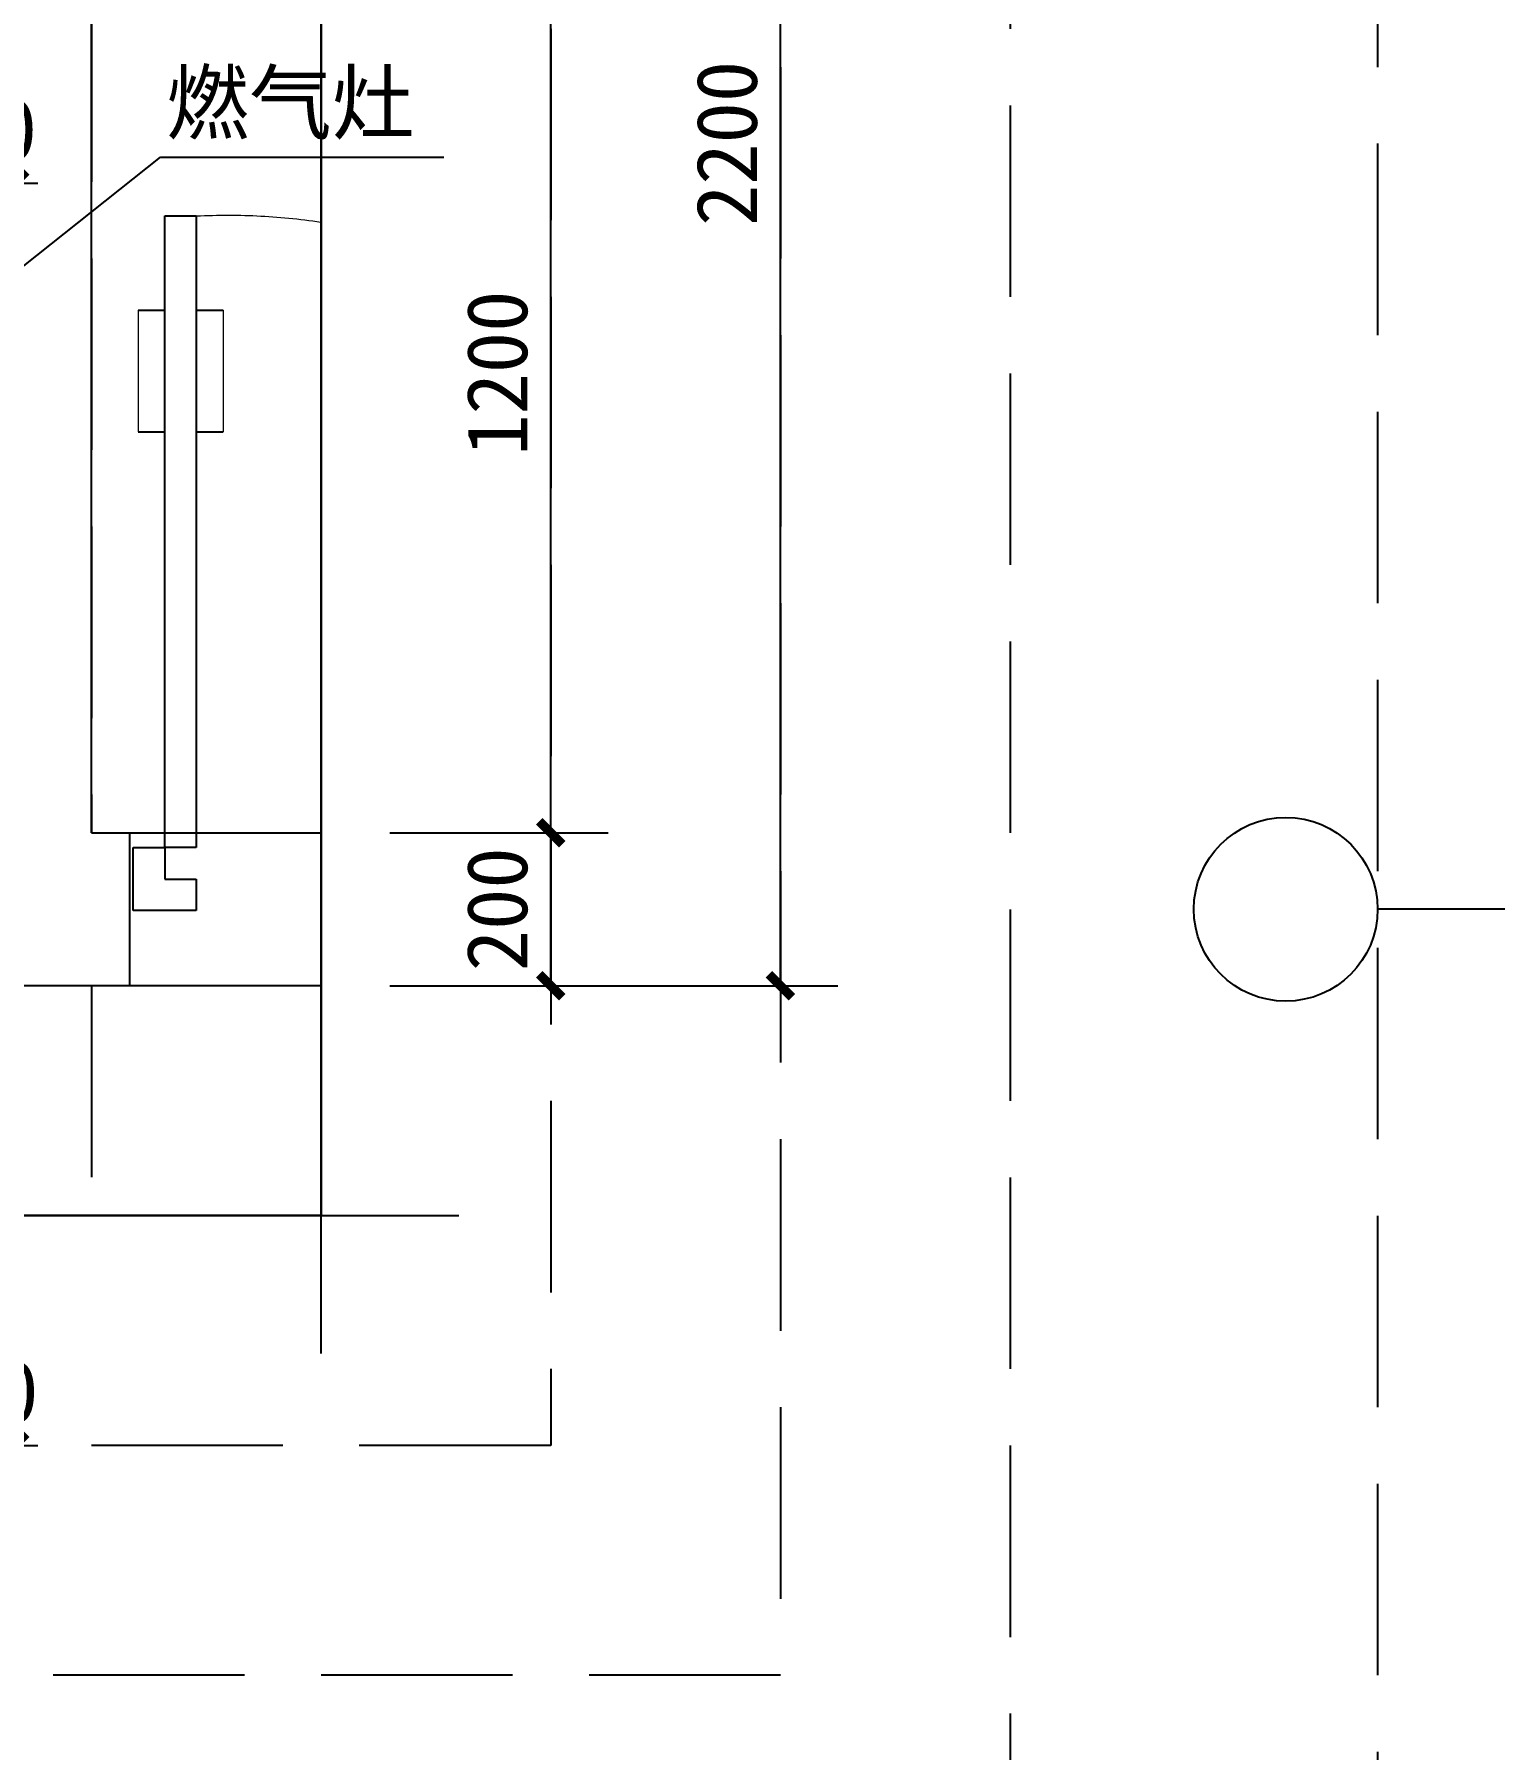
# Model space of a CAD drawing. Header units: millimetres. Extents: x -15 to 66915, y -15 to 18798.
# Drawn here: x 5415 to 7323, y 10765 to 13005 of the extents above; entities that cross this region are included whole.
import ezdxf
from ezdxf.enums import TextEntityAlignment as Align
from ezdxf.xclip import XClip

# ---------------------------------------------------------------- set-up
doc = ezdxf.new("R2010")
doc.units = ezdxf.units.MM
doc.header["$LTSCALE"] = 1000
doc.header["$XCLIPFRAME"] = 2
for name, pattern in [('105-墙体$0$DASH', [0.35, 0.25, -0.1]), ('105-家具-标$0$DASH', [0.35, 0.25, -0.1]), ('110-墙体$0$DASH', [0.35, 0.25, -0.1]), ('DASH', [0.35, 0.25, -0.1])]:
    doc.linetypes.add(name, pattern=pattern)
doc.layers.get('Defpoints').update_dxf_attribs({"color": 4, "linetype": 'DASH'})
for name, color, linetype in [('1#2#楼$0$A-ANNO-AXIS', 3, 'Continuous'), ('1#2#楼$0$A-ANNO-DIMS', 3, 'Continuous'), ('1#2#楼$0$A-ANNO-IDEN', 3, 'Continuous'), ('1#2#楼$0$A-ANNO-SYMB', 3, 'Continuous'), ('1#2#楼$0$A-ANNO-TEXT', 7, 'Continuous'), ('105-WC$0$A-FLOR-SPCL', 225, 'Continuous'), ('105-WC$0$BS-STAIR', 225, 'Continuous'), ('105-墙体$0$A-COLU-CONC-HATC', 204, 'Continuous'), ('105-墙体$0$A-DOOR', 51, 'Continuous'), ('105-墙体$0$A-WALL-BLOK', 131, 'Continuous'), ('105-墙体$0$A-WALL-CONC', 9, 'Continuous'), ('105-墙体$0$A-WALL-INSL', 241, 'Continuous'), ('105-家具-标$0$DS-HIGH CABINET', 47, 'Continuous'), ('105-家具-标$0$DS-HIGH CABINET--02', 35, 'Continuous'), ('105-家具-标$0$FF-FURN', 47, '105-家具-标$0$DASH'), ('110-WC$0$A-FLOR-SPCL', 225, 'Continuous'), ('110-墙体$0$A-COLU-CONC-HATC', 204, 'Continuous'), ('110-墙体$0$A-DOOR', 51, 'Continuous'), ('110-墙体$0$A-WALL-BLOK', 131, 'Continuous'), ('110-墙体$0$A-WALL-CONC', 9, 'Continuous'), ('AXIS_TEXT', 7, 'Continuous')]:
    doc.layers.add(name, color=color, linetype=linetype)
doc.styles.add('1#2#楼$0$_TCH_DIM', font='')
doc.styles.add('1#2#楼$0$_TCH_DIM_T3', font='')
doc.styles.add('COMPLEX', font='COMPLEX')
doc.styles.get('1#2#楼$0$_TCH_DIM').set_extended_font_data('SimSun')
doc.styles.get('1#2#楼$0$_TCH_DIM_T3').set_extended_font_data('SimSun')
doc.dimstyles.new('1#2#楼$0$_TCH_ARCH&&30', dxfattribs={"dimtxt": 79.303797, "dimasz": 30, "dimexe": 75, "dimexo": 90, "dimgap": 30, "dimtad": 1, "dimdec": 0, "dimzin": 0, "dimdsep": 46, "dimtxsty": '1#2#楼$0$_TCH_DIM_T3', "dimblk": '1#2#楼$0$_ArchTick', "dimcen": 0.09, "dimclrt": 7, "dimazin": 2, "dimtfac": 1, "dimtdec": 0, "dimtix": 1, "dimtmove": 2, "dimatfit": 3, "dimfxl": 100, "dimtolj": 1, "dimtzin": 0, "dimarcsym": 0})

# ---------------------------------------------------------------- blocks, each defined once
blk = doc.blocks.new('110-墙体$0$$DorLib2D$00000009')
for p, q in [((0.4129, 0.9053), (0.4129, 0.0807)), ((0.4541, 0.9053), (0.4129, 0.9053)), ((0.4541, 0.0807), (0.4541, 0.9053)), ((0.4129, 0.7822), (0.378, 0.7822)), ((0.489, 0.7822), (0.4541, 0.7822)), ((0.4129, 0.6235), (0.378, 0.6235)), ((0.489, 0.6235), (0.4541, 0.6235)), ((-0.4941, 0.0807), (-0.4529, 0.0807)), ((-0.4941, -0.0018), (-0.4941, 0.0807)), ((-0.4529, 0.0807), (-0.4529, 0.0395)), ((0.4129, 0.0807), (0.4541, 0.0807)), ((0.4953, 0.0807), (0.4541, 0.0807)), ((0.4541, 0.0807), (0.4541, 0.0395)), ((0.4953, -0.0018), (0.4953, 0.0807)), ((-0.4529, 0.0395), (-0.4117, 0.0395)), ((-0.4117, 0.0395), (-0.4117, -0.0018)), ((0.4541, 0.0395), (0.4129, 0.0395)), ((0.4129, 0.0395), (0.4129, -0.0018)), ((-0.4941, -0.0018), (-0.4941, -0.0018)), ((-0.4117, -0.0018), (-0.4941, -0.0018)), ((0.4129, -0.0018), (0.4953, -0.0018)), ((0.4953, -0.0018), (0.4953, -0.0018))]:
    blk.add_line(p, q)
at = {"lineweight": 13}
for p, q in [((0.378, 0.7822), (0.378, 0.6235)), ((0.489, 0.7822), (0.489, 0.6235))]:
    blk.add_line(p, q, dxfattribs=at)
blk.add_arc((0.3716, 0.0817), 0.8246, 87.134, 180.0717, dxfattribs=at)
blk = doc.blocks.new('110-墙体')
at = {"layer": '110-墙体$0$A-COLU-CONC-HATC'}
for points in [[(33.3, 7800), (100, 7700), (2100, 7700), (2100, 7900), (100, 7900)], [(2100, 7900), (2100, 7700), (2300, 7700), (2300, 7900)]]:
    blk.add_hatch(color=256, dxfattribs=at).paths.add_polyline_path(points)
at = {"layer": '110-墙体$0$A-DOOR', "linetype": '110-墙体$0$DASH'}
for p, q in [((3300, 7900), (2300, 7900)), ((2300, 7700), (3300, 7700)), ((3350, 7700), (3350, 6100))]:
    blk.add_line(p, q, dxfattribs=at)
at = {"layer": '110-墙体$0$A-DOOR'}
blk.add_line((2100, 6700), (2100, 7600), dxfattribs=at)
at = {"layer": '110-墙体$0$A-WALL-BLOK'}
for p, q in [((3350, 7900), (3350, 9500)), ((2300, 7700), (2300, 7900)), ((3350, 7900), (3300, 7900)), ((3300, 7900), (3300, 7700)), ((2100, 7700), (2100, 7600)), ((2200, 7600), (2200, 7700)), ((3300, 7700), (3450, 7700)), ((2100, 7600), (2200, 7600))]:
    blk.add_line(p, q, dxfattribs=at)
at = {"layer": '110-墙体$0$A-WALL-CONC'}
for p, q in [((100, 7900), (2100, 7900)), ((2100, 7900), (2300, 7900)), ((2300, 7900), (2300, 7700)), ((100, 7700), (2100, 7700)), ((2100, 7700), (2300, 7700))]:
    blk.add_line(p, q, dxfattribs=at)
at = {"layer": '110-墙体$0$A-DOOR', "xscale": 1000, "yscale": 1000, "zscale": 200}
blk.add_blockref('110-墙体$0$$DorLib2D$00000009', (2800, 7800), dxfattribs=at)
at = {"layer": '110-墙体$0$A-DOOR', "xscale": 900, "yscale": 900, "zscale": 100, "rotation": 90}
blk.add_blockref('110-墙体$0$$DorLib2D$00000009', (2150, 7150), dxfattribs=at)
blk = doc.blocks.new('110-WC$0$dfghrtjrtuj6')
at = {"layer": '110-WC$0$A-FLOR-SPCL'}
for points in [[(-217, 0, 0.071142), (-213, -58.1, 0.019152), (-192.8, -212.4, 0.090609), (-149, -404.1, 0.163158), (-38.2, -508, 0.273043), (72.6, -489.5, 0.094885), (149, -404.1, 0.090609), (192.8, -212.4, 0.019152), (213, -58.1, 0.071142), (217, 0)], [(-165, -12.4, 0.180688), (-197.1, -185.5, -4.705295)], [(-106.5, -6.4, 0.237416), (-193.6, -207.9, -3.87225)], [(-61.3, -50.9), (-61.5, -31.5, 1.018669), (-84.1, -31.5), (-85.1, -51.1)], [(61.3, -50.9), (61.5, -31.5, -1.018669), (84.1, -31.5), (85.1, -51.1)], [(106.5, -6.4, -0.237416), (193.6, -207.9, 3.87225)], [(165, -12.4, -0.180688), (197.1, -185.5, 4.705295)], [(-119.9, -51.4, 0.129606), (-179.5, -259.3, 0.211204), (-80.1, -482.5, 2.252949)], [(105.7, -51.3, -0.095348), (165.9, -224.7, -0.180567), (119.8, -417.3, -0.059956), (65.2, -480.7, -0.149733), (0, -503.9, -0.149733), (-65.2, -480.7, -0.059956), (-119.9, -417.3, -0.180567), (-165.9, -224.7, -0.095348), (-105.7, -51.3, 0.095348)], [(119.9, -51.4, -0.129606), (179.5, -259.3, -0.211204), (80.1, -482.5, -2.252949)]]:
    blk.add_lwpolyline(points, format="xyb", dxfattribs=at)
blk.add_lwpolyline([(-119.9, -51.4), (119.9, -51.4)], dxfattribs=at)
blk = doc.blocks.new('110-WC')
at = {"layer": '110-WC$0$A-FLOR-SPCL'}
blk.add_line((2000, -100), (1970, -100), dxfattribs=at)
blk.add_lwpolyline([(1970, -100), (1970, -30), (30, -30), (30, -1170), (970, -1170), (970, -1570), (1970, -1570), (1970, -1000), (2000, -1000)], dxfattribs=at)
at = {"layer": 'Defpoints'}
blk.add_lwpolyline([(0, -1600), (2000, -1600), (2000, 0), (0, 0)], close=True, dxfattribs=at)
at = {"layer": '110-WC$0$A-FLOR-SPCL', "xscale": -1, "rotation": 180}
blk.add_blockref('110-WC$0$dfghrtjrtuj6', (1472.5, -1370), dxfattribs=at)
blk = doc.blocks.new('110-家具-标', base_point=(27950, 37750.5))
at = {"layer": 'Defpoints'}
blk.add_lwpolyline([(27950, 48550.5), (31200, 48550.5), (31200, 45550.5), (27950, 45550.5)], close=True, dxfattribs=at)
blk = doc.blocks.new('1#2#楼$0$bgtb')
ref = blk.add_blockref('110-墙体', (6450, -10000), dxfattribs=dict(xscale=-1))
XClip(ref).set_block_clipping_path([(10449.9188188711, -2099.9999999995), (-900.0811811288, -2099.9999999995), (-900, 11600.0002523363), (7750, 11600.0002523363), (7750, 4300), (10449.9999999999, 4300)])
ref = blk.add_blockref('110-WC', (6350, -2300), dxfattribs=dict(xscale=-1))
XClip(ref).set_block_clipping_path([(10349.9188188711, -9799.9999239819), (-1000.0811811288, -9799.9999239819), (-1000, 3900.000328354), (7650, 3900.000328354), (7650, -3399.9999239824), (10349.9999999999, -3399.9999239823)])
at = {"xscale": -1}
blk.add_blockref('110-家具-标', (6350, -9900), dxfattribs=at)
blk = doc.blocks.new('*U248')
at = {"layer": '105-家具-标$0$DS-HIGH CABINET', "ltscale": 20}
blk.add_lwpolyline([(0, 0), (0, -600), (1600.1, -600), (1600.1, 0)], close=True, dxfattribs=at)
at = {"layer": '105-家具-标$0$DS-HIGH CABINET--02', "linetype": '105-家具-标$0$DASH', "ltscale": 300}
for points in [[(20, -25), (20, -580), (1580.1, -580), (1580.1, -25)], [(35, -282.5), (20, -282.5), (20, -317.5), (35, -317.5)], [(1565.1, -287.5), (35, -287.5), (35, -312.5), (1565.1, -312.5)], [(1580.1, -282.5), (1565.1, -282.5), (1565.1, -317.5), (1580.1, -317.5)]]:
    blk.add_lwpolyline(points, close=True, dxfattribs=at)
for points in [[(135.6, -93.9), (36.9, -472.2), (57, -477.4), (119.8, -300), (151.6, -96.5), (135.6, -93.9)], [(156.2, -96.6), (156.2, -487.5), (176.9, -487.5), (192.9, -300), (172.4, -95), (156.2, -96.6)], [(289, -93.9), (190.4, -472.2), (210.4, -477.4), (273.2, -300), (305, -96.5), (289, -93.9)], [(405.6, -93.9), (306.9, -472.2), (327, -477.4), (389.8, -300), (421.6, -96.5), (405.6, -93.9)], [(426.2, -96.6), (426.2, -487.5), (446.9, -487.5), (462.9, -300), (442.4, -95), (426.2, -96.6)], [(559, -93.9), (460.4, -472.2), (480.4, -477.4), (543.2, -300), (575, -96.5), (559, -93.9)], [(675.6, -93.9), (576.9, -472.2), (597, -477.4), (659.8, -300), (691.6, -96.5), (675.6, -93.9)], [(696.2, -96.6), (696.2, -487.5), (716.9, -487.5), (732.9, -300), (712.4, -95), (696.2, -96.6)], [(829, -93.9), (730.4, -472.2), (750.4, -477.4), (813.2, -300), (845, -96.5), (829, -93.9)], [(945.6, -93.9), (846.9, -472.2), (867, -477.4), (929.8, -300), (961.6, -96.5), (945.6, -93.9)], [(966.2, -96.6), (966.2, -487.5), (986.9, -487.5), (1002.9, -300), (982.4, -95), (966.2, -96.6)], [(1099, -93.9), (1000.4, -472.2), (1020.4, -477.4), (1083.2, -300), (1115, -96.5), (1099, -93.9)], [(1215.6, -93.9), (1116.9, -472.2), (1137, -477.4), (1199.8, -300), (1231.6, -96.5), (1215.6, -93.9)], [(1236.2, -96.6), (1236.2, -487.5), (1256.9, -487.5), (1272.9, -300), (1252.4, -95), (1236.2, -96.6)], [(1369, -93.9), (1270.4, -472.2), (1290.4, -477.4), (1353.2, -300), (1385, -96.5), (1369, -93.9)]]:
    blk.add_lwpolyline(points, dxfattribs=at)
blk = doc.blocks.new('105-家具-标$0$JR_Circles_Lignet_Roset_GR_365')
at = {"layer": '105-家具-标$0$FF-FURN', "color": 8, "linetype": '105-家具-标$0$DASH', "ltscale": 300}
for p, q in [((19.4, 0), (-19.4, 0)), ((0, 19.4), (0, -19.4))]:
    blk.add_line(p, q, dxfattribs=at)
for points in [[(-109.5, 10), (-104.5, 10, -0.908893), (104.5, 10), (109.5, 10, 0.912871)], [(-48.9, 10), (-109.5, 10, 0.022763), (-110, 0, 0.022763), (-109.5, -10), (-48.9, -10)], [(48.9, 10), (109.5, 10, -0.022763), (110, 0, -0.022763), (109.5, -10), (48.9, -10)], [(109.5, -10), (104.5, -10, -0.908893), (-104.5, -10), (-109.5, -10, 0.912871)]]:
    blk.add_lwpolyline(points, format="xyb", close=True, dxfattribs=at)
for points in [[(-43.9, 10), (-48.9, 10), (-48.9, -10), (-43.9, -10)], [(43.9, 10), (48.9, 10), (48.9, -10), (43.9, -10)]]:
    blk.add_lwpolyline(points, close=True, dxfattribs=at)
at = {"layer": '105-家具-标$0$FF-FURN', "linetype": '105-家具-标$0$DASH', "ltscale": 300}
for radius in [182.5, 177.5]:
    blk.add_circle((0, 0), radius, dxfattribs=at)
blk = doc.blocks.new('105-家具-标', base_point=(48050, 37750.5))
at = {"layer": '105-家具-标$0$FF-FURN', "ltscale": 300}
blk.add_lwpolyline([(46768.1, 46550.5), (47198.1, 46550.5), (47198.1, 47000.3), (46768.1, 47000.3)], close=True, dxfattribs=at)
at = {"layer": 'Defpoints'}
blk.add_lwpolyline([(44500, 48750.5), (47250, 48750.5), (47250, 45750.5), (44500, 45750.5)], close=True, dxfattribs=at)
at = {"extrusion": (0, 0, -1), "xscale": 0.8321917809080333, "yscale": 0.8321917809080333, "zscale": -0.8321917809080333}
blk.add_blockref('105-家具-标$0$JR_Circles_Lignet_Roset_GR_365', (-46983.1, 46775.4), dxfattribs=at)
at = {"ltscale": 400, "xscale": -1}
blk.add_blockref('*U248', (47250, 46350.5), dxfattribs=at)
blk = doc.blocks.new('105-墙体$0$$DorLib2D$00000009')
for p, q in [((0.4129, 0.9053), (0.4129, 0.0807)), ((0.4541, 0.9053), (0.4129, 0.9053)), ((0.4541, 0.0807), (0.4541, 0.9053)), ((0.4129, 0.7822), (0.378, 0.7822)), ((0.489, 0.7822), (0.4541, 0.7822)), ((0.4129, 0.6235), (0.378, 0.6235)), ((0.489, 0.6235), (0.4541, 0.6235)), ((-0.4941, 0.0807), (-0.4529, 0.0807)), ((-0.4941, -0.0018), (-0.4941, 0.0807)), ((-0.4529, 0.0807), (-0.4529, 0.0395)), ((0.4129, 0.0807), (0.4541, 0.0807)), ((0.4953, 0.0807), (0.4541, 0.0807)), ((0.4541, 0.0807), (0.4541, 0.0395)), ((0.4953, -0.0018), (0.4953, 0.0807)), ((-0.4529, 0.0395), (-0.4117, 0.0395)), ((-0.4117, 0.0395), (-0.4117, -0.0018)), ((0.4541, 0.0395), (0.4129, 0.0395)), ((0.4129, 0.0395), (0.4129, -0.0018)), ((-0.4941, -0.0018), (-0.4941, -0.0018)), ((-0.4117, -0.0018), (-0.4941, -0.0018)), ((0.4129, -0.0018), (0.4953, -0.0018)), ((0.4953, -0.0018), (0.4953, -0.0018))]:
    blk.add_line(p, q)
at = {"lineweight": 13}
for p, q in [((0.378, 0.7822), (0.378, 0.6235)), ((0.489, 0.7822), (0.489, 0.6235))]:
    blk.add_line(p, q, dxfattribs=at)
blk.add_arc((0.3716, 0.0817), 0.8246, 87.134, 180.0717, dxfattribs=at)
blk = doc.blocks.new('105-墙体$0$$WINLIB2D$00000001')
at = {"color": 0}
for points in [[(-0.5, 0.5), (-0.5, -0.5)], [(-0.5, 0.5), (0.5, 0.5)], [(0.5, -0.5), (0.5, 0.5)], [(0.5, 0.1667), (-0.5, 0.1667)], [(0.5, -0.1667), (-0.5, -0.1667)], [(-0.5, -0.5), (0.5, -0.5)]]:
    blk.add_lwpolyline(points, dxfattribs=at)
blk = doc.blocks.new('105-墙体')
at = {"layer": '105-墙体$0$A-COLU-CONC-HATC'}
for points in [[(-700, 11300), (-900, 11100), (-900, 8100), (-833.3, 8000), (-700, 8000)], [(-833.3, 8000), (-900, 8100), (-2600, 8100), (-2600, 7900), (-900, 7900)], [(-900, 7900), (-900, 7800), (-700, 7800), (-700, 8000), (-833.3, 8000)], [(-700, 6200), (-700, 7100), (-900, 7100), (-900, 6000)]]:
    blk.add_hatch(color=256, dxfattribs=at).paths.add_polyline_path(points)
at = {"layer": '105-墙体$0$A-DOOR', "linetype": '105-墙体$0$DASH'}
for p, q in [((-3650, 8100), (-2600, 8100)), ((-2600, 7900), (-3600, 7900))]:
    blk.add_line(p, q, dxfattribs=at)
at = {"layer": '105-墙体$0$A-DOOR'}
blk.add_line((-2450, 6950), (-2450, 7850), dxfattribs=at)
at = {"layer": '105-墙体$0$A-WALL-BLOK'}
for p, q in [((-2600, 8100), (-2600, 7900)), ((-2550, 7900), (-2550, 7850)), ((-2450, 7900), (-2550, 7900)), ((-2450, 7850), (-2450, 7900)), ((-2550, 7850), (-2450, 7850)), ((-2450, 6950), (-2550, 6950)), ((-2550, 6950), (-2550, 6100)), ((-2450, 6100), (-2450, 6950))]:
    blk.add_line(p, q, dxfattribs=at)
at = {"layer": '105-墙体$0$A-WALL-CONC'}
for p, q in [((-700, 11300), (-700, 8000)), ((-900, 11100), (-900, 8100)), ((-900, 8100), (-2600, 8100)), ((-2600, 7900), (-2600, 8100)), ((-700, 7800), (-700, 8000)), ((-900, 7900), (-2600, 7900)), ((-900, 7900), (-900, 7800)), ((-900, 7800), (-700, 7800)), ((-700, 7100), (-900, 7100)), ((-900, 7100), (-900, 6000)), ((-700, 6200), (-700, 7100))]:
    blk.add_line(p, q, dxfattribs=at)
at = {"layer": '105-墙体$0$A-WALL-INSL'}
for p, q in [((-600, 7800), (-700, 7800)), ((-600, 7100), (-700, 7100))]:
    blk.add_line(p, q, dxfattribs=at)
at = {"layer": '105-墙体$0$A-DOOR'}
for name, p, xscale, yscale, zscale, rotation in [('105-墙体$0$$DorLib2D$00000009', (-2500, 7400), 900, -900, 100, 90), ('105-墙体$0$$WINLIB2D$00000001', (-750, 7450), 700, -300, 300, 270)]:
    blk.add_blockref(name, p, dxfattribs=dict(at, xscale=xscale, yscale=yscale, zscale=zscale, rotation=rotation))
blk = doc.blocks.new('105-WC$0$A$C446C3F73')
at = {"layer": '105-WC$0$A-FLOR-SPCL'}
blk.add_lwpolyline([(-50, -50), (50, -50), (50, 50), (-50, 50)], close=True, dxfattribs=at)
for centre, radius in [((-39.1, 39.1), 4), ((0, 0), 40), ((39.1, 39.1), 4), ((-39.1, -39.1), 4), ((39.1, -39.1), 4)]:
    blk.add_circle(centre, radius, dxfattribs=at)
blk = doc.blocks.new('105-WC$0$dfghrtjrtuj6')
at = {"layer": '105-WC$0$A-FLOR-SPCL'}
for points in [[(-217, 0, 0.071142), (-213, -58.1, 0.019152), (-192.8, -212.4, 0.090609), (-149, -404.1, 0.163158), (-38.2, -508, 0.273043), (72.6, -489.5, 0.094885), (149, -404.1, 0.090609), (192.8, -212.4, 0.019152), (213, -58.1, 0.071142), (217, 0)], [(-165, -12.4, 0.180688), (-197.1, -185.5, -4.705295)], [(-106.5, -6.4, 0.237416), (-193.6, -207.9, -3.87225)], [(-61.3, -50.9), (-61.5, -31.5, 1.018669), (-84.1, -31.5), (-85.1, -51.1)], [(61.3, -50.9), (61.5, -31.5, -1.018669), (84.1, -31.5), (85.1, -51.1)], [(106.5, -6.4, -0.237416), (193.6, -207.9, 3.87225)], [(165, -12.4, -0.180688), (197.1, -185.5, 4.705295)], [(-119.9, -51.4, 0.129606), (-179.5, -259.3, 0.211204), (-80.1, -482.5, 2.252949)], [(105.7, -51.3, -0.095348), (165.9, -224.7, -0.180567), (119.8, -417.3, -0.059956), (65.2, -480.7, -0.149733), (0, -503.9, -0.149733), (-65.2, -480.7, -0.059956), (-119.9, -417.3, -0.180567), (-165.9, -224.7, -0.095348), (-105.7, -51.3, 0.095348)], [(119.9, -51.4, -0.129606), (179.5, -259.3, -0.211204), (80.1, -482.5, -2.252949)]]:
    blk.add_lwpolyline(points, format="xyb", dxfattribs=at)
blk.add_lwpolyline([(-119.9, -51.4), (119.9, -51.4)], dxfattribs=at)
blk = doc.blocks.new('105-WC', base_point=(0, -1800))
at = {"layer": '105-WC$0$A-FLOR-SPCL'}
blk.add_line((-185.9, -30), (-185.9, -950), dxfattribs=at)
blk.add_lwpolyline([(-1550, -950), (-1520, -950), (-1520, -1770), (-430, -1770), (-430, -950), (-30, -950), (-30, -30), (-1520, -30), (-1520, -50), (-1550, -50)], dxfattribs=at)
for points in [[(-142.3, -269.8), (-142.3, -710.2), (-30, -710.2), (-30, -269.8)], [(-512.2, -971), (-512.2, -961), (-1007.2, -961), (-1007.2, -971)], [(-430, -985.3), (-430, -975.3), (-925, -975.3), (-925, -985.3)]]:
    blk.add_lwpolyline(points, close=True, dxfattribs=at)
at = {"layer": '105-WC$0$BS-STAIR'}
blk.add_lwpolyline([(-430, -950), (-1526.4, -950)], dxfattribs=at)
at = {"layer": 'Defpoints'}
blk.add_lwpolyline([(0, -1800), (0, 0), (-1550, 0), (-1550, -1800)], close=True, dxfattribs=at)
at = {"layer": '105-WC$0$A-FLOR-SPCL'}
for name, p, rotation in [('105-WC$0$dfghrtjrtuj6', (-185.9, -492.5), 270), ('105-WC$0$A$C446C3F73', (-235.9, -900), 180)]:
    blk.add_blockref(name, p, dxfattribs=dict(at, rotation=rotation))
blk = doc.blocks.new('1#2#楼$0$bhgtfv')
ref = blk.add_blockref('105-家具-标', (-6350, -10050), dxfattribs=dict(xscale=-1))
XClip(ref).set_block_clipping_path([(48500.0000000003, 35550.2386765273), (37700.0000000002, 35550.5252865783), (37700.0000000012, 41950.5252865784), (40400.0000000003, 41950.5252865782), (40400.0000000003, 49450.2386765273), (48500.0000000001, 49450.2386765273)])
ref = blk.add_blockref('105-墙体', (-6450, -10150), dxfattribs=dict(xscale=-1))
XClip(ref).set_block_clipping_path([(350, -2100.286610051), (-10450.0000000001, -2100), (-10449.9999999991, 4300.0000000001), (-7750, 4299.9999999999), (-7750, 11799.713389949), (349.9999999998, 11799.713389949)])
ref = blk.add_blockref('105-WC', (-5550, -4050), dxfattribs=dict(xscale=-1))
XClip(ref).set_block_clipping_path([(1250, -10000.2868623872), (-9550.0000000001, -10000.0002523362), (-9549.9999999991, -3600.0002523361), (-6850, -3600.0002523363), (-6850, 3899.7131376128), (1249.9999999997, 3899.7131376128)])
blk = doc.blocks.new('1#2#楼$0$_ArchTick')
at = {"color": 0, "linetype": 'ByBlock', "const_width": 0.4}
blk.add_lwpolyline([(-0.5, -0.5), (0.5, 0.5)], dxfattribs=at)
blk = doc.blocks.new('*D441')
at = {"layer": '1#2#楼$0$A-ANNO-DIMS', "color": 0, "lineweight": -2, "transparency": 16777216}
for p, q in [((5290, 11390.2), (5290, 11087.7)), ((5390, 11390.2), (5390, 11087.7)), ((5290, 11162.7), (5260, 11162.7)), ((5290, 11162.7), (5390, 11162.7)), ((5390, 11162.7), (5420, 11162.7))]:
    blk.add_line(p, q, dxfattribs=at)
at = {"layer": 'Defpoints', "color": 0, "transparency": 16777216}
for p in [(5290, 11480.2), (5390, 11480.2), (5390, 11162.7)]:
    blk.add_point(p, dxfattribs=at)
at = {"layer": '1#2#楼$0$A-ANNO-DIMS', "color": 0, "lineweight": -2, "transparency": 16777216, "xscale": 30, "yscale": 30, "zscale": 30}
blk.add_blockref('1#2#楼$0$_ArchTick', (5290, 11162.7), dxfattribs=at)
at = {"layer": '1#2#楼$0$A-ANNO-DIMS', "color": 0, "lineweight": -2, "transparency": 16777216, "xscale": 30, "yscale": 30, "zscale": 30, "rotation": 180}
blk.add_blockref('1#2#楼$0$_ArchTick', (5390, 11162.7), dxfattribs=at)
at = {"layer": '1#2#楼$0$A-ANNO-DIMS', "color": 7, "transparency": 16777216, "insert": (5340, 11232.3), "char_height": 79.3, "attachment_point": 5, "style": '1#2#楼$0$_TCH_DIM_T3'}
blk.add_mtext('\\A1;100', dxfattribs=at)
blk = doc.blocks.new('*D450')
at = {"layer": '1#2#楼$0$A-ANNO-DIMS', "color": 0, "lineweight": -2, "transparency": 16777216}
for p, q in [((6090, 11962.7), (6090, 11992.7)), ((5880, 11962.7), (6165, 11962.7)), ((6090, 11762.7), (6090, 11962.7)), ((5880, 11762.7), (6165, 11762.7)), ((6090, 11762.7), (6090, 11732.7))]:
    blk.add_line(p, q, dxfattribs=at)
at = {"layer": 'Defpoints', "color": 0, "transparency": 16777216}
for p in [(5790, 11962.7), (6090, 11962.7), (5790, 11762.7)]:
    blk.add_point(p, dxfattribs=at)
at = {"layer": '1#2#楼$0$A-ANNO-DIMS', "color": 0, "lineweight": -2, "transparency": 16777216, "xscale": 30, "yscale": 30, "zscale": 30}
for p, rotation in [((6090, 11962.7), 270), ((6090, 11762.7), 90)]:
    blk.add_blockref('1#2#楼$0$_ArchTick', p, dxfattribs=dict(at, rotation=rotation))
at = {"layer": '1#2#楼$0$A-ANNO-DIMS', "color": 7, "transparency": 16777216, "insert": (6020.3, 11862.7), "char_height": 79.3, "attachment_point": 5, "rotation": 90, "style": '1#2#楼$0$_TCH_DIM_T3'}
blk.add_mtext('\\A1;200', dxfattribs=at)
blk = doc.blocks.new('*D451')
at = {"layer": '1#2#楼$0$A-ANNO-DIMS', "color": 0, "lineweight": -2, "transparency": 16777216}
for p, q in [((5880, 13162.7), (6165, 13162.7)), ((6090, 11962.7), (6090, 13162.7)), ((5880, 11962.7), (6165, 11962.7))]:
    blk.add_line(p, q, dxfattribs=at)
at = {"layer": 'Defpoints', "color": 0, "transparency": 16777216}
for p in [(5790, 13162.7), (6090, 13162.7), (5790, 11962.7)]:
    blk.add_point(p, dxfattribs=at)
at = {"layer": '1#2#楼$0$A-ANNO-DIMS', "color": 0, "lineweight": -2, "transparency": 16777216, "xscale": 30, "yscale": 30, "zscale": 30}
for p, rotation in [((6090, 13162.7), 90), ((6090, 11962.7), 270)]:
    blk.add_blockref('1#2#楼$0$_ArchTick', p, dxfattribs=dict(at, rotation=rotation))
at = {"layer": '1#2#楼$0$A-ANNO-DIMS', "color": 7, "transparency": 16777216, "insert": (6020.3, 12562.7), "char_height": 79.3, "attachment_point": 5, "rotation": 90, "style": '1#2#楼$0$_TCH_DIM_T3'}
blk.add_mtext('\\A1;1200', dxfattribs=at)
blk = doc.blocks.new('*D456')
at = {"layer": '1#2#楼$0$A-ANNO-DIMS', "color": 0, "lineweight": -2, "transparency": 16777216}
for p, q in [((5970, 13962.7), (6465, 13962.7)), ((6390, 11762.7), (6390, 13962.7)), ((5970, 11762.7), (6465, 11762.7))]:
    blk.add_line(p, q, dxfattribs=at)
at = {"layer": 'Defpoints', "color": 0, "transparency": 16777216}
for p in [(5880, 13962.7), (6390, 13962.7), (5880, 11762.7)]:
    blk.add_point(p, dxfattribs=at)
at = {"layer": '1#2#楼$0$A-ANNO-DIMS', "color": 0, "lineweight": -2, "transparency": 16777216, "xscale": 30, "yscale": 30, "zscale": 30}
for p, rotation in [((6390, 13962.7), 90), ((6390, 11762.7), 270)]:
    blk.add_blockref('1#2#楼$0$_ArchTick', p, dxfattribs=dict(at, rotation=rotation))
at = {"layer": '1#2#楼$0$A-ANNO-DIMS', "color": 7, "transparency": 16777216, "insert": (6320.3, 12862.7), "char_height": 79.3, "attachment_point": 5, "rotation": 90, "style": '1#2#楼$0$_TCH_DIM_T3'}
blk.add_mtext('\\A1;2200', dxfattribs=at)
blk = doc.blocks.new('_AXISO')
blk.add_circle((0, 0), 0.5)
at = {"layer": 'AXIS_TEXT', "style": 'COMPLEX', "width": 1.041667}
blk.add_attdef('A', text='', height=0.56, dxfattribs=at).set_placement((-0.25, -0.28), (0.25, -0.28), align=Align.FIT)
blk = doc.blocks.new('*D771')
at = {"layer": '1#2#楼$0$A-ANNO-DIMS', "color": 0, "lineweight": -2, "transparency": 16777216}
for p, q in [((5340, 12872.7), (5340, 12736)), ((5390, 12872.7), (5390, 12736)), ((5340, 12811), (5310, 12811)), ((5340, 12811), (5390, 12811)), ((5390, 12811), (5420, 12811))]:
    blk.add_line(p, q, dxfattribs=at)
at = {"layer": 'Defpoints', "color": 0, "transparency": 16777216}
for p in [(5340, 12962.7), (5390, 12962.7), (5390, 12811)]:
    blk.add_point(p, dxfattribs=at)
at = {"layer": '1#2#楼$0$A-ANNO-DIMS', "color": 0, "lineweight": -2, "transparency": 16777216, "xscale": 30, "yscale": 30, "zscale": 30}
blk.add_blockref('1#2#楼$0$_ArchTick', (5340, 12811), dxfattribs=at)
at = {"layer": '1#2#楼$0$A-ANNO-DIMS', "color": 0, "lineweight": -2, "transparency": 16777216, "xscale": 30, "yscale": 30, "zscale": 30, "rotation": 180}
blk.add_blockref('1#2#楼$0$_ArchTick', (5390, 12811), dxfattribs=at)
at = {"layer": '1#2#楼$0$A-ANNO-DIMS', "color": 7, "transparency": 16777216, "insert": (5365, 12880.6), "char_height": 79.3, "attachment_point": 5, "style": '1#2#楼$0$_TCH_DIM_T3'}
blk.add_mtext('\\A1;50', dxfattribs=at)
blk = doc.blocks.new('1#2#楼')
at = {"layer": 'Defpoints'}
for points in [[(990, 15712.4), (6690, 15712.4), (6690, 10562.7), (990, 10562.7)], [(1290, 15412.4), (6390, 15412.4), (6390, 10862.7), (1290, 10862.7)], [(1590, 15112.4), (6090, 15112.4), (6090, 11162.7), (1590, 11162.7)]]:
    blk.add_lwpolyline(points, close=True, dxfattribs=at)
at = {"layer": 'Defpoints', "ltscale": 800}
blk.add_lwpolyline([(1890, 14812.4), (5790, 14812.4), (5790, 11462.7), (1890, 11462.7)], close=True, dxfattribs=at)
ref = blk.add_blockref('1#2#楼$0$bhgtfv', (11170, 14012.7))
XClip(ref).set_block_clipping_path([(-3099.9999999997, -2549.9997476638), (499.9999999999, 749.7131504538)])
at = {"layer": '1#2#楼$0$A-ANNO-AXIS', "xscale": 240, "yscale": 240, "zscale": 240}
blk.add_blockref('_AXISO', (7050, 11862.7), dxfattribs=at)
at = {"layer": '1#2#楼$0$A-ANNO-DIMS'}
dim = blk.add_aligned_dim(p1=(5880, 11762.7), p2=(5880, 13962.7), distance=-510, dimstyle='1#2#楼$0$_TCH_ARCH&&30', dxfattribs=at)
dim.commit()
dim.dimension.update_dxf_attribs({"geometry": '*D456', "text_midpoint": (6320.3, 12862.7)})
at = {"layer": '1#2#楼$0$A-ANNO-AXIS'}
blk.add_line((8070, 11862.7), (7170, 11862.7), dxfattribs=at)
at = {"layer": 'Defpoints'}
blk.add_lwpolyline([(12270, 15662.4), (7170, 15662.4), (7170, 10562.7), (12270, 10562.7)], close=True, dxfattribs=at)
ref = blk.add_blockref('1#2#楼$0$bgtb', (2390, 14062.7))
XClip(ref).set_block_clipping_path([(-499.9999374903, -2600), (3399.9998617432, 749.7131126392)])
at = {"layer": '1#2#楼$0$A-ANNO-IDEN'}
for p, q in [((5216.6, 12556.2), (5580.3, 12844.7)), ((5580.3, 12844.7), (5950.2, 12844.7))]:
    blk.add_line(p, q, dxfattribs=at)
at = {"layer": '1#2#楼$0$A-ANNO-SYMB'}
for points in [[(5790, 11282.7), (5790, 13103.8), (5727, 13126.7), (5853, 13148.9), (5790, 13171.3), (5790, 14992.4)], [(1710, 11462.7), (3806.2, 11462.7), (3829.2, 11525.7), (3851.4, 11399.7), (3873.7, 11462.7), (5970, 11462.7)]]:
    blk.add_lwpolyline(points, dxfattribs=at)
at = {"layer": '1#2#楼$0$A-ANNO-TEXT', "color": 7, "style": '1#2#楼$0$_TCH_DIM'}
blk.add_text('燃气灶', height=79.3, dxfattribs=at).set_placement((5587.7, 12876.2))
at = {"layer": '1#2#楼$0$A-ANNO-DIMS'}
for p1, p2, distance, picture, middle in [((5790, 11962.7), (5790, 13162.7), -300, '*D451', (6020.3, 12562.7)), ((5340, 12962.7), (5390, 12962.7), -151.7, '*D771', (5365, 12880.6)), ((5790, 11762.7), (5790, 11962.7), -300, '*D450', (6020.3, 11862.7)), ((5290, 11480.2), (5390, 11480.2), -317.5, '*D441', (5340, 11232.3))]:
    dim = blk.add_aligned_dim(p1=p1, p2=p2, distance=distance, dimstyle='1#2#楼$0$_TCH_ARCH&&30', dxfattribs=at)
    dim.commit()
    dim.dimension.update_dxf_attribs({"geometry": picture, "text_midpoint": middle})

msp = doc.modelspace()

# ---------------------------------------------------------------- block references
msp.add_blockref('1#2#楼', (0, 0))

doc.saveas('drawing.dxf')
